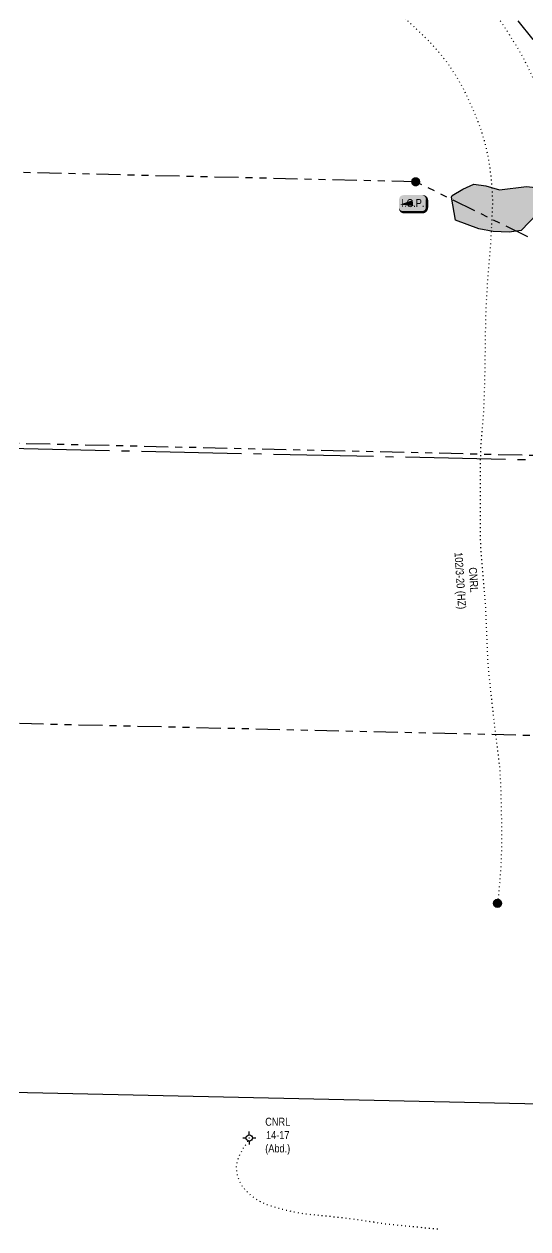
# Model space of a CAD drawing. Extents: x 391969 to 411203, y 6106388 to 6118279.
# Drawn here: x 398746 to 399375, y 6113143 to 6114648 of the extents above; entities that cross this region are included whole.
import ezdxf

# ---------------------------------------------------------------- set-up
doc = ezdxf.new("R2010")
doc.units = 0
doc.header["$LTSCALE"] = 5
for name, pattern in [('foc-DOT', [1, 0.2, -0.8]), ('foc-DRILLPATH', [14.75, 6, -1.75, 1.75, -1.75, 1.75, -1.75]), ('foc-QUARTERLINE', [33, 25, -3, 2, -3])]:
    doc.linetypes.add(name, pattern=pattern)
for name, color, linetype in [('AS-DRILL', 8, 'foc-DOT'), ('AS-DRILL-T', 8, 'Continuous'), ('C-WS-S', 8, 'Continuous'), ('CG-NOTES', 7, 'Continuous'), ('F-WS-S', 8, 'Continuous'), ('L-MON', 1, 'Continuous'), ('L-SEC', 7, 'Continuous'), ('L-SECQ', 8, 'foc-QUARTERLINE'), ('P-PDRILLPATH', 12, 'foc-DRILLPATH'), ('T-WATER', 160, 'Continuous'), ('T-WATER-H', 133, 'Continuous')]:
    doc.layers.add(name, color=color, linetype=linetype)
doc.styles.add('80', font='ARIALN.TTF', dxfattribs={"height": 10})
doc.styles.add('80CG', font='ARIALN.TTF', dxfattribs={"height": 10})

# ---------------------------------------------------------------- blocks, each defined once
blk = doc.blocks.new('BH-Existing')
at = {"layer": 'AS-DRILL-T'}
h = blk.add_hatch(color=256, dxfattribs=at)
h.dxf.hatch_style = 1
edge = h.paths.add_edge_path()
edge.add_arc((0, 0), 0.5, 0, 360)
blk.add_circle((0, 0), 0.5, dxfattribs=at)
blk = doc.blocks.new('plbh')
at = {"layer": 'L-MON'}
h = blk.add_hatch(color=255, dxfattribs=at)
h.dxf.hatch_style = 1
edge = h.paths.add_edge_path()
edge.add_arc((0, 0), 1.16, 0, 360)
h = blk.add_hatch(color=256, dxfattribs=at)
h.dxf.hatch_style = 1
h.paths.add_polyline_path([(-0.96, 0, 1), (0.96, 0, 1)])
h.paths.add_polyline_path([(0.91, 0, -1), (-0.91, 0, -1)], flags=16)
h.paths.add_polyline_path([(0.45, 0, -1), (-0.45, 0, -1)], flags=0)
h = blk.add_hatch(color=256, dxfattribs=at)
h.dxf.hatch_style = 1
h.paths.add_polyline_path([(-0.45, 0, 1), (0.45, 0, 1)])
h.paths.add_polyline_path([(0.4, 0, -1), (-0.4, 0, -1)], flags=16)
at = {"layer": 'L-MON', "color": 240}
for radius in [0.96, 0.91, 0.45, 0.4]:
    blk.add_circle((0, 0), radius, dxfattribs=at)
blk = doc.blocks.new('*U499')
h = blk.add_hatch(color=255)
edge = h.paths.add_edge_path()
edge.add_line((-11.5, -11.5), (11.5, -11.5))
edge.add_arc((11.5, -5.5), 6, 270, 360)
edge.add_line((17.5, -5.5), (17.5, 4))
edge.add_arc((11.5, 4), 6, 0, 90)
edge.add_line((11.5, 10), (-11.5, 10))
edge.add_arc((-11.5, 4), 6, 90, 180)
edge.add_line((-17.5, 4), (-17.5, -5.5))
edge.add_arc((-11.5, -5.5), 6, 180, 270)
at = {"color": 14, "flags": 128}
blk.add_lwpolyline([(-16, -1.8, 0, 7.5, 0), (0, 0, 0, 0, 0)], format="xyseb", dxfattribs=at)
blk.add_lwpolyline([(-11.5, -11.5, 3, 3, 0), (11.5, -11.5, 3, 3, 0.414214), (17.5, -5.5, 3, 3, 0), (17.5, 4, 3, 0, 0.414214), (11.5, 10, 0, 0, 0), (-11.5, 10, 0, 0, 0.414214), (-17.5, 4, 0, 0, 0), (-17.5, -5.5, 0, 3, 0.414214)], format="xyseb", close=True, dxfattribs=at)
at = {"color": 14, "style": '80'}
blk.add_attdef('ENTER_TEXT_001', (-26.8, -4.9), '', height=10, dxfattribs=at)
blk = doc.blocks.new('GABD')
for p, q in [((-0.81, 0), (-1.62, 0)), ((0, 0.81), (0, 1.62)), ((1.62, 0), (0.81, 0)), ((0, -0.81), (0, -1.62))]:
    blk.add_line(p, q)
blk.add_circle((0, 0), 0.8)

msp = doc.modelspace()

# ---------------------------------------------------------------- hatches: boundary and pattern name
at = {"layer": 'T-WATER-H'}
h = msp.add_hatch(color=256, dxfattribs=at)
h.dxf.hatch_style = 1
h.paths.add_polyline_path([(399487.31, 6114375.076), (399465.332, 6114394.059), (399435.361, 6114383.07), (399420.376, 6114382.071), (399406.39, 6114392.06), (399400.396, 6114406.047), (399386.41, 6114411.042), (399366.43, 6114390.062), (399351.445, 6114388.064), (399331.465, 6114389.063), (399313.483, 6114392.06), (399284.512, 6114403.051), (399279.517, 6114432.023), (399280.516, 6114434.02), (399293.503, 6114442.012), (399307.489, 6114448.006), (399322.474, 6114446.009), (399339.457, 6114441.013), (399373.423, 6114445.009), (399392.404, 6114443.011), (399440.356, 6114428.025), (399491.306, 6114418.034), (399506.291, 6114410.042), (399507.29, 6114396.056), (399504.293, 6114381.071)])

# ---------------------------------------------------------------- linework, layer by layer
at = {"layer": 'AS-DRILL', "flags": 128}
for points in [[(399007.789, 6114831.304), (399007.718, 6114831.246), (399007.381, 6114830.953), (399007.51, 6114830.9), (399007.997, 6114830.789), (399008.235, 6114830.684), (399008.354, 6114830.621), (399008.502, 6114830.568), (399008.572, 6114830.546), (399009.009, 6114830.426), (399009.725, 6114830.24), (399010.729, 6114829.967), (399011.942, 6114829.609), (399013.241, 6114829.14), (399014.608, 6114828.559), (399016.064, 6114827.905), (399017.848, 6114827.205), (399019.902, 6114826.468), (399022.153, 6114825.596), (399024.512, 6114824.642), (399027.209, 6114823.581), (399030.285, 6114822.491), (399033.601, 6114821.415), (399037.008, 6114820.367), (399040.487, 6114819.388), (399044.297, 6114818.461), (399048.257, 6114817.551), (399052.426, 6114816.596), (399056.846, 6114815.626), (399061.446, 6114814.701), (399066.366, 6114813.789), (399071.615, 6114812.8), (399077.121, 6114811.684), (399082.844, 6114810.434), (399088.823, 6114808.998), (399094.977, 6114807.357), (399101.388, 6114805.561), (399108.018, 6114803.7), (399114.816, 6114801.765), (399121.831, 6114799.735), (399128.993, 6114797.542), (399136.333, 6114795.225), (399143.839, 6114792.794), (399151.456, 6114790.34), (399159.094, 6114788.006), (399166.75, 6114785.541), (399174.451, 6114782.856), (399182.139, 6114780.02), (399189.883, 6114777.044), (399197.685, 6114773.926), (399205.438, 6114770.449), (399213.063, 6114766.644), (399220.661, 6114762.521), (399228.097, 6114758.261), (399235.549, 6114753.86), (399242.847, 6114749.314), (399250.11, 6114744.497), (399257.348, 6114739.502), (399264.441, 6114734.279), (399271.368, 6114728.77), (399278.251, 6114723.093), (399285.161, 6114717.304), (399291.936, 6114711.289), (399298.504, 6114704.938), (399304.775, 6114698.334), (399310.882, 6114691.533), (399316.813, 6114684.457), (399322.421, 6114677.257), (399327.975, 6114669.889), (399333.417, 6114662.414), (399338.654, 6114654.763), (399343.889, 6114646.992), (399349.062, 6114639.142), (399354.042, 6114631.167), (399358.992, 6114623.163), (399363.868, 6114615.03), (399368.442, 6114606.784), (399372.841, 6114598.332), (399377.069, 6114589.843), (399380.974, 6114581.182), (399384.624, 6114572.337), (399388.254, 6114563.522), (399392.67, 6114552.699), (399392.849, 6114552.245), (399396.188, 6114543.767), (399399.393, 6114534.722), (399402.316, 6114525.593), (399405.281, 6114516.504), (399408.244, 6114507.364), (399411.157, 6114498.215), (399414.07, 6114489.087), (399416.913, 6114479.93), (399419.836, 6114470.791), (399422.731, 6114462.153), (399425.844, 6114452.58), (399428.807, 6114443.46), (399431.835, 6114434.499), (399434.851, 6114425.478), (399437.874, 6114416.367), (399440.9, 6114407.316), (399443.934, 6114398.225), (399447.029, 6114389.152), (399450.133, 6114380.09), (399453.228, 6114370.987), (399456.352, 6114361.924), (399459.478, 6114352.9), (399462.563, 6114343.808), (399465.647, 6114334.715), (399468.741, 6114325.633), (399471.866, 6114316.55), (399474.889, 6114307.428), (399477.843, 6114298.299), (399480.907, 6114289.217), (399484.011, 6114280.114), (399487.077, 6114271.092), (399490.152, 6114262.01), (399493.116, 6114252.94), (399495.999, 6114243.803), (399499.003, 6114234.662), (399502.139, 6114225.668), (399505.294, 6114216.604), (399508.338, 6114207.493), (399511.361, 6114198.362), (399514.567, 6114189.317), (399517.852, 6114180.29), (399520.969, 6114171.297), (399524.205, 6114162.301), (399527.442, 6114153.315), (399531.484, 6114141.89), (399534.651, 6114133.356), (399537.89, 6114124.94), (399541.324, 6114116.24), (399544.72, 6114107.671), (399548.085, 6114099.042), (399551.579, 6114090.41), (399555.245, 6114081.805), (399558.759, 6114073.563), (399562.333, 6114064.93), (399565.856, 6114056.647), (399569.332, 6114048.496), (399572.795, 6114039.805), (399576.017, 6114031.03), (399579.198, 6114022.226), (399582.302, 6114013.593), (399585.504, 6114004.808), (399588.68, 6113996.253), (399591.792, 6113987.49), (399594.811, 6113978.63), (399597.727, 6113970.051), (399600.773, 6113961.45), (399603.872, 6113952.997), (399606.874, 6113944.267), (399609.874, 6113935.416), (399612.977, 6113926.713), (399616.222, 6113917.678), (399619.538, 6113908.65), (399622.875, 6113899.652), (399626.08, 6113890.597), (399629.085, 6113881.526), (399632.098, 6113872.415), (399635.234, 6113863.382), (399638.348, 6113854.299), (399641.493, 6113845.225), (399644.659, 6113836.201), (399647.695, 6113827.179), (399650.729, 6113818.078), (399653.683, 6113808.999), (399656.737, 6113799.897), (399659.933, 6113790.852), (399663.128, 6113781.787), (399666.293, 6113772.743), (399669.347, 6113763.651), (399672.393, 6113754.61), (399675.448, 6113745.548), (399678.522, 6113736.446), (399681.737, 6113727.39), (399684.881, 6113718.306), (399688.046, 6113709.232), (399691.312, 6113700.196), (399694.547, 6113691.15), (399697.813, 6113682.143), (399701.109, 6113673.126), (399704.365, 6113664.09), (399707.622, 6113655.113), (399710.816, 6113646.029), (399713.991, 6113636.974), (399717.348, 6113627.976), (399720.676, 6113619.048), (399723.904, 6113610.112), (399727.111, 6113601.167), (399730.246, 6113592.093), (399732.151, 6113586.589), (399737.571, 6113571.542)], [(399032.189, 6114805.813), (399032.14, 6114805.844), (399032.011, 6114805.917), (399031.892, 6114805.94), (399031.642, 6114805.966), (399031.583, 6114805.977), (399031.182, 6114805.936), (399030.762, 6114805.975), (399030.436, 6114806.123), (399030.243, 6114806.427), (399030.312, 6114806.856), (399030.331, 6114807.256), (399030.321, 6114807.656), (399030.38, 6114808.065), (399030.401, 6114808.124), (399030.532, 6114808.141), (399030.86, 6114808.074), (399031.477, 6114807.93), (399032.383, 6114807.749), (399033.568, 6114807.502), (399034.941, 6114807.171), (399036.541, 6114806.734), (399038.407, 6114806.102), (399040.618, 6114805.211), (399043.183, 6114804.093), (399046.144, 6114802.775), (399049.422, 6114801.321), (399053.124, 6114799.636), (399057.13, 6114797.655), (399061.388, 6114795.317), (399065.977, 6114792.552), (399070.887, 6114789.42), (399075.961, 6114786.044), (399081.407, 6114782.249), (399087.064, 6114778.09), (399092.825, 6114773.658), (399098.719, 6114768.923), (399104.882, 6114763.711), (399110.884, 6114758.434), (399116.843, 6114753.067), (399122.8, 6114747.58), (399128.764, 6114741.973), (399134.747, 6114736.286), (399140.797, 6114730.527), (399143.774, 6114727.679), (399146.896, 6114724.667), (399153.053, 6114718.736), (399159.36, 6114712.801), (399165.833, 6114706.722), (399172.289, 6114700.734), (399178.922, 6114694.632), (399185.555, 6114688.52), (399192.385, 6114682.283), (399199.265, 6114676.015), (399206.072, 6114669.679), (399209.167, 6114666.768), (399220.067, 6114656.508), (399228.724, 6114648.359), (399235.571, 6114641.962), (399242.386, 6114635.536), (399249.089, 6114628.982), (399255.588, 6114622.242), (399261.8, 6114615.239), (399267.758, 6114608.012), (399273.451, 6114600.591), (399278.79, 6114593.018), (399283.943, 6114585.139), (399288.822, 6114577.146), (399293.368, 6114568.961), (399297.55, 6114560.634), (399301.469, 6114552.192), (399305.326, 6114543.672), (399308.973, 6114535.128), (399312.366, 6114526.398), (399315.557, 6114517.623), (399318.457, 6114508.775), (399321.044, 6114499.794), (399323.309, 6114490.75), (399325.202, 6114481.625), (399326.714, 6114472.438), (399328.024, 6114463.156), (399329.123, 6114453.849), (399329.961, 6114444.537), (399330.479, 6114435.183), (399330.636, 6114425.817), (399330.475, 6114416.499), (399330.043, 6114407.196), (399329.532, 6114397.885), (399329.07, 6114388.543), (399328.548, 6114379.213), (399327.895, 6114369.875), (399327.205, 6114360.598), (399326.364, 6114351.345), (399325.512, 6114342.022), (399324.84, 6114332.675), (399324.248, 6114323.366), (399323.685, 6114313.976), (399323.121, 6114304.577), (399322.638, 6114295.205), (399322.215, 6114285.842), (399321.933, 6114276.507), (399321.81, 6114267.117), (399321.707, 6114257.747), (399321.572, 6114248.257), (399321.458, 6114238.848), (399321.294, 6114229.419), (399321.12, 6114219.99), (399320.924, 6114210.492), (399320.731, 6114201.104), (399320.508, 6114191.727), (399320.214, 6114182.321), (399319.858, 6114172.827), (399319.345, 6114163.436), (399318.649, 6114153.929), (399317.856, 6114144.575), (399317.014, 6114135.232), (399316.261, 6114125.876), (399315.758, 6114116.505), (399315.543, 6114107.038), (399315.497, 6114097.536), (399315.514, 6114088.144), (399315.521, 6114078.781), (399315.535, 6114069.258), (399315.513, 6114059.906), (399315.427, 6114050.406), (399315.313, 6114040.986), (399315.25, 6114031.585), (399315.197, 6114021.784), (399315.153, 6114012.382), (399315.395, 6114003.224), (399315.884, 6113993.911), (399316.473, 6113984.615), (399317.163, 6113975.357), (399317.952, 6113966.047), (399318.751, 6113956.746), (399319.56, 6113947.436), (399320.469, 6113938.133), (399321.247, 6113928.802), (399321.836, 6113919.507), (399322.325, 6113910.203), (399322.743, 6113900.891), (399323.121, 6113891.54), (399323.479, 6113882.19), (399323.786, 6113872.82), (399324.155, 6113863.51), (399324.664, 6113854.216), (399325.352, 6113844.878), (399326.17, 6113835.547), (399327.069, 6113826.214), (399328.028, 6113816.91), (399329.046, 6113807.584), (399330.095, 6113798.268), (399331.17, 6113788.821), (399332.217, 6113779.405), (399333.276, 6113770.098), (399334.404, 6113760.75), (399335.624, 6113751.48), (399336.843, 6113742.21), (399337.984, 6113732.962), (399339.023, 6113723.656), (399339.861, 6113714.324), (399340.476, 6113704.838), (399340.902, 6113695.436), (399341.191, 6113685.707), (399341.407, 6113676.7), (399341.615, 6113667.372), (399341.769, 6113657.867), (399341.967, 6113648.5), (399342.147, 6113639.263), (399342.134, 6113629.911), (399341.963, 6113620.142), (399341.789, 6113610.744), (399341.458, 6113601.439), (399340.883, 6113591.98), (399340.257, 6113582.501), (399339.524, 6113573.126), (399338.582, 6113563.785), (399337.016, 6113549.456)], [(399027.27, 6113256.175), (399027.211, 6113256.226), (399026.893, 6113256.313), (399026.661, 6113256.229), (399026.385, 6113255.965), (399026.054, 6113255.512), (399025.711, 6113254.92), (399025.374, 6113254.157), (399025.042, 6113253.215), (399024.708, 6113252.162), (399024.374, 6113251.089), (399023.891, 6113250.08), (399023.187, 6113249.026), (399022.39, 6113247.864), (399021.51, 6113246.553), (399020.537, 6113245.115), (399019.419, 6113243.47), (399018.196, 6113241.557), (399016.978, 6113239.484), (399015.766, 6113237.211), (399014.642, 6113234.836), (399013.524, 6113232.291), (399012.46, 6113229.484), (399011.649, 6113226.802), (399011.011, 6113223.796), (399010.703, 6113220.812), (399010.713, 6113217.741), (399010.966, 6113214.764), (399011.446, 6113211.693), (399012.139, 6113208.726), (399013.037, 6113205.975), (399014.185, 6113203.258), (399015.544, 6113200.527), (399017.026, 6113197.952), (399018.699, 6113195.434), (399020.525, 6113193.022), (399022.541, 6113190.645), (399024.731, 6113188.395), (399027.053, 6113186.272), (399029.518, 6113184.255), (399032.371, 6113182.14), (399035.395, 6113180.111), (399038.514, 6113178.25), (399041.865, 6113176.483), (399045.309, 6113174.864), (399048.817, 6113173.434), (399052.528, 6113172.11), (399056.262, 6113170.905), (399060.056, 6113169.748), (399063.882, 6113168.641), (399067.868, 6113167.531), (399071.905, 6113166.469), (399080.373, 6113164.516), (399084.963, 6113163.581), (399089.565, 6113162.737), (399094.24, 6113162.01), (399098.977, 6113161.403), (399103.836, 6113160.882), (399108.588, 6113160.454), (399113.131, 6113160.081), (399117.702, 6113159.647), (399122.372, 6113159.141), (399126.961, 6113158.607), (399131.49, 6113158.064), (399135.999, 6113157.551), (399140.53, 6113157.078), (399145.121, 6113156.624), (399149.7, 6113156.12), (399154.508, 6113155.511), (399159.005, 6113154.889), (399163.641, 6113154.223), (399168.286, 6113153.527), (399172.852, 6113152.844), (399177.307, 6113152.152), (399181.942, 6113151.407), (399186.586, 6113150.681), (399191.262, 6113149.985), (399195.788, 6113149.352), (399200.377, 6113148.788), (399204.927, 6113148.304), (399209.439, 6113147.882), (399213.97, 6113147.459), (399218.621, 6113146.983), (399223.32, 6113146.466), (399227.561, 6113146.03), (399227.851, 6113146.004), (399232.273, 6113145.593), (399236.625, 6113145.224), (399241.037, 6113144.814), (399245.617, 6113144.33), (399249.968, 6113143.891), (399254.291, 6113143.503), (399257.086, 6113143.279), (399263.786, 6113142.737)]]:
    msp.add_lwpolyline(points, dxfattribs=at)
at = {"layer": 'L-SEC'}
msp.add_line((398708.239, 6113313.944), (399515.444, 6113296.131), dxfattribs=at)
at = {"layer": 'L-SECQ'}
msp.add_line((398727.255, 6114118.158), (399533.753, 6114100.33), dxfattribs=at)
at = {"layer": 'P-PDRILLPATH'}
for points in [[(399705.801, 6114226.811), (399242.76, 6114800.823), (393953.617, 6114924.499)], [(399705.636, 6114219.315), (399234.786, 6114451.045), (393945.339, 6114574.728)], [(399764.77, 6114180.513), (399441.567, 6114107.655), (393937.312, 6114235.606)], [(399764.605, 6114173.018), (399433.534, 6113757.878), (393929.236, 6113885.83)]]:
    msp.add_lwpolyline(points, dxfattribs=at)
at = {"layer": 'T-WATER'}
msp.add_lwpolyline([(399386.41, 6114411.042), (399366.43, 6114390.062), (399351.445, 6114388.064), (399331.465, 6114389.063), (399313.483, 6114392.06), (399284.512, 6114403.051), (399279.517, 6114432.023), (399280.516, 6114434.02), (399293.503, 6114442.012), (399307.489, 6114448.006), (399322.474, 6114446.009), (399339.457, 6114441.013), (399373.423, 6114445.009), (399392.404, 6114443.011)], dxfattribs=at)

# ---------------------------------------------------------------- block references
at = {"layer": 'AS-DRILL-T', "xscale": 9.996262199999801, "yscale": 9.996262199999801, "zscale": 9.996262199999801}
msp.add_blockref('BH-Existing', (399337.017, 6113549.506), dxfattribs=at)
at = {"layer": 'CG-NOTES'}
ref = msp.add_blockref('*U499', (399231.389, 6114424.441), dxfattribs=dict(at, xscale=0.99962622, yscale=0.99962622, zscale=0.99962622))
ref.add_attrib('ENTER_TEXT_001', 'I.C.P.', (399217.016, 6114419.439), dxfattribs={"layer": '0', "color": 14, "height": 9.9963, "style": '80'})
at = {"layer": 'F-WS-S', "xscale": 4.998131099999988, "yscale": 4.998131099999988, "zscale": 4.998131099999988}
msp.add_blockref('GABD', (399026.893, 6113256.313), dxfattribs=at)
at = {"layer": 'L-MON', "xscale": 4.998131099999982, "yscale": 4.998131099999982, "zscale": 4.998131099999982}
msp.add_blockref('plbh', (399234.786, 6114451.045), dxfattribs=at)

# ---------------------------------------------------------------- texts
at = {"layer": 'C-WS-S', "insert": (399297.314, 6113953.107), "char_height": 9.99626, "width": 70.68067, "attachment_point": 5, "rotation": 273.707691, "style": '80CG'}
msp.add_mtext('\\A1;CNRL\\P102/3-20 (HZ)', dxfattribs=at)
at = {"layer": 'C-WS-S', "insert": (399062.425, 6113258.458), "char_height": 9.9963, "width": 30.58652, "attachment_point": 5, "style": '80CG'}
msp.add_mtext('\\A1;CNRL\\P14-17\\P(Abd.)', dxfattribs=at)

doc.saveas('drawing.dxf')
